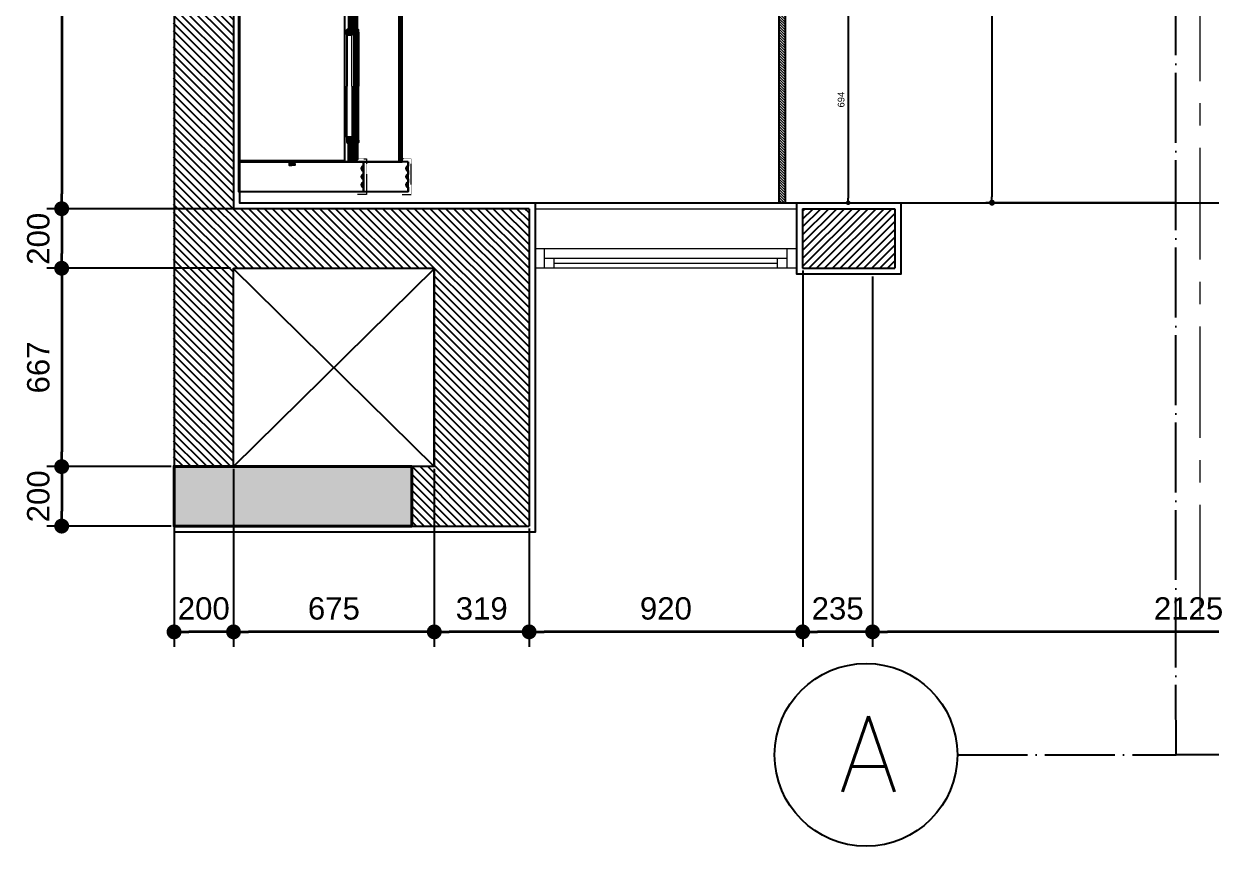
# Model space of a CAD drawing. Header units: inches. Extents: x 274057 to 444617, y 485849 to 635630.
# Drawn here: x 349679 to 353672, y 528483 to 531249 of the extents above; entities that cross this region are included whole.
import ezdxf

# ---------------------------------------------------------------- set-up
doc = ezdxf.new("R2010")
doc.units = ezdxf.units.IN
doc.header["$MEASUREMENT"] = 0
for name, pattern in [('ACAD_ISO04W100', [30, 24, -3, 0, -3]), ('CENTERX2', [4, 2.5, -0.5, 0.5, -0.5]), ('DASHED2', [0.375, 0.25, -0.125]), ('HIDDEN', [0.375, 0.25, -0.125])]:
    doc.linetypes.add(name, pattern=pattern)
for name, color, linetype in [('CQ centerline', 8, 'Continuous'), ('CQ Grg Gypsum', 41, 'Continuous'), ('CQ PANEL DIMENSION', 1, 'Continuous'), ('CQ Plaster', 1, 'Continuous'), ('CQ Wall plan', 3, 'Continuous'), ('ID-wall paper', 8, 'Continuous'), ('Layer1', 1, 'Continuous'), ('Layer7', 8, 'Continuous'), ('LIGHT', 4, 'Continuous'), ('WALLS LINE', 5, 'DASHED2'), ('WOOD 02', 32, 'Continuous'), ('Wood SECT', 1, 'Continuous'), ('xref 1st floor$0$CQ Wall hatch_CHB', 8, 'Continuous'), ('xref 1st floor_$0$CQ Wall hatch_CHB', 8, 'Continuous')]:
    doc.layers.add(name, color=color, linetype=linetype)
for name, color, linetype, lineweight in [('CQ Gypsum Hatch', 8, 'Continuous', 20), ('CQ plan and elev dimension', 252, 'Continuous', 35), ('CQ section line', 41, 'Continuous', 0), ('Glass', 4, 'Continuous', 0), ('WOOD-HID', 8, 'HIDDEN', 18), ('xref 1st floor$0$XREF-V2-FF_COLS$0$A-COLS', 5, 'Continuous', 40), ('xref 1st floor$0$XREF-V2-FF_COLS$0$A-COLS-PATT', 252, 'Continuous', 20), ('xref 1st floor_$0$A-GLAZ', 134, 'Continuous', 18)]:
    doc.layers.add(name, color=color, linetype=linetype, lineweight=lineweight)
doc.styles.get("Standard").update_dxf_attribs({"font": 'arial.ttf'})
doc.styles.add('STYL-CONCEPT', font='romans.shx')
doc.dimstyles.new('chester 15', dxfattribs={"dimscale": 0.15, "dimtxt": 150, "dimasz": 100, "dimexe": 100, "dimexo": 0, "dimgap": 80, "dimtad": 1, "dimdec": 0, "dimzin": 0, "dimdsep": 46, "dimtxsty": 'Standard', "dimblk": 'DOT', "dimcen": 100, "dimclrd": 1, "dimclre": 1, "dimclrt": 3, "dimadec": 0, "dimazin": 0, "dimtfac": 1, "dimtdec": 0, "dimtofl": 0, "dimtmove": 0, "dimatfit": 3, "dimfxl": 1, "dimtolj": 1, "dimtzin": 0, "dimlwd": -1, "dimarcsym": 0})
doc.dimstyles.new('CQ 20', dxfattribs={"dimscale": 0.2, "dimtxt": 150, "dimasz": 100, "dimexe": 100, "dimexo": 20, "dimgap": 80, "dimtad": 1, "dimdec": 0, "dimzin": 0, "dimdsep": 46, "dimtxsty": 'Standard', "dimblk": 'DOT', "dimcen": 100, "dimclrd": 1, "dimclre": 1, "dimclrt": 3, "dimadec": 0, "dimazin": 0, "dimtfac": 1, "dimtdec": 0, "dimtofl": 0, "dimtmove": 0, "dimatfit": 3, "dimfxl": 1, "dimtolj": 1, "dimtzin": 0, "dimlwd": -1, "dimarcsym": 0})
doc.dimstyles.new('CQ 50', dxfattribs={"dimscale": 0.5, "dimtxt": 150, "dimasz": 100, "dimexe": 100, "dimexo": 20, "dimgap": 80, "dimtad": 1, "dimdec": 0, "dimzin": 0, "dimdsep": 46, "dimtxsty": 'Standard', "dimblk": 'DOT', "dimcen": 100, "dimclrd": 250, "dimclre": 250, "dimclrt": 3, "dimadec": 0, "dimazin": 0, "dimtfac": 1, "dimtdec": 0, "dimtofl": 0, "dimtmove": 0, "dimatfit": 3, "dimfxl": 3, "dimtolj": 1, "dimtzin": 0, "dimlwd": -1, "dimarcsym": 0})
pattern_1 = [(45, (20118.3853, -75328.2434), (-3.535533906, 3.535533906), [])]
pattern_2 = [(45, (20104.3854, -75328.2434), (-3.535533906, 3.535533906), [])]

# ---------------------------------------------------------------- blocks, each defined once
blk = doc.blocks.new('ff-15 wall plan')
at = {"layer": 'xref 1st floor$0$CQ Wall hatch_CHB'}
h = blk.add_hatch(dxfattribs=at)
h.set_pattern_fill('ANSI31', color=8, scale=150, angle=90)
h.set_pattern_definition([(135, (4639.211, -2e-07), (-13.25825215, -13.25825215), [])])
h.paths.add_polyline_path([(478951.3, 549898.7), (478751.3, 549898.7), (478751.3, 548408.7), (478689.7, 548408.7), (478689.7, 548208.7), (478751.3, 548208.7), (478751.3, 546408.7), (478701.3, 546408.7), (478701.3, 546208.7), (478751.3, 546208.7), (478751.3, 542468.7), (478952.7, 542468.7), (478952.7, 543135.7), (479627.7, 543135.7), (479627.7, 542468.7), (479551.3, 542468.7), (479551.3, 542268.7), (479946.3, 542268.7), (479946.3, 543336), (478951.3, 543336)])
at = {"layer": 'xref 1st floor$0$XREF-V2-FF_COLS$0$A-COLS-PATT'}
blk.add_hatch(color=256, dxfattribs=at).paths.add_polyline_path([(479552.7, 542268.7), (479552.7, 542468.7), (478752.7, 542468.7), (478752.7, 542268.7)])
at = {"layer": 'xref 1st floor_$0$CQ Wall hatch_CHB'}
h = blk.add_hatch(dxfattribs=at)
h.set_pattern_fill('ANSI31,_O', color=8, scale=150)
h.set_pattern_definition([(45, (458002.683, 515592.913), (-13.258252, 13.258252), [])])
h.paths.add_polyline_path([(483536.3, 543336), (483536.3, 543336), (483226.3, 543336), (483226.3, 543136), (483536.3, 543136)])
h.paths.add_polyline_path([(481176.3, 543336), (481176.3, 543136), (480866.3, 543136), (480866.3, 543136), (480866.3, 543201), (480866.3, 543201), (480866.3, 543336)])
at = {"layer": 'CQ centerline', "linetype": 'CENTERX2', "lineweight": 0, "ltscale": 150}
blk.add_line((482202.7, 541965.3, 0), (482202.7, 550951.8, 0), dxfattribs=at)
at = {"layer": 'CQ Plaster'}
for points in [[(479652.7, 549898.7), (479652.7, 549879.1), (478972.7, 549879.1), (478972.7, 543356), (479966.7, 543356), (479966.7, 542248.7), (478752.7, 542248.7)], [(480846.3, 543336), (480846.3, 543356), (481196.3, 543356), (481196.3, 543116), (480846.3, 543116), (480846.3, 543336)]]:
    blk.add_lwpolyline(points, dxfattribs=at)
at = {"layer": 'CQ Wall plan'}
for p, q in [((478952.7, 549898.7), (478952.7, 543336)), ((478752.7, 546208.7), (478752.7, 542468.7)), ((479946.7, 543336), (478952.7, 543336, 0)), ((479946.7, 543336, 0), (479946.7, 542268.7)), ((480866.3, 543336), (480866.3, 543136)), ((480866.3, 543336), (481176.3, 543336)), ((481176.3, 543336), (481176.3, 543136)), ((478952.7, 542468.7), (478952.7, 543133.7)), ((479627.7, 542468.7), (479627.7, 543133.7)), ((480866.3, 543136), (481176.3, 543136)), ((479552.7, 542268.7), (479946.7, 542268.7))]:
    blk.add_line(p, q, dxfattribs=at)
at = {"layer": 'CQ Wall plan', "elevation": 0}
blk.add_lwpolyline([(478952.7, 543135.7), (479627.7, 543135.7), (479627.7, 542468.7), (478952.7, 542468.7)], close=True, dxfattribs=at)
at = {"layer": 'xref 1st floor$0$XREF-V2-FF_COLS$0$A-COLS'}
blk.add_lwpolyline([(479552.7, 542268.7), (479552.7, 542468.7), (478752.7, 542468.7), (478752.7, 542268.7)], close=True, dxfattribs=at)
blk.add_lwpolyline([(479552.7, 542268.7), (479552.7, 542468.7), (478752.7, 542468.7), (478752.7, 542268.7)], close=True, dxfattribs=at)
at = {"layer": 'xref 1st floor_$0$A-GLAZ'}
for p, q in [((479966.7, 543336, 0), (480846.3, 543336, 0)), ((480846.3, 543201), (479966.7, 543201)), ((479997.8, 543136), (479997.8, 543201)), ((480813.8, 543136), (480813.8, 543201)), ((480813.8, 543168.5), (479997.8, 543168.5)), ((480030.3, 543136), (480030.3, 543168.5)), ((480781.3, 543152.2), (480030.3, 543152.2)), ((480781.3, 543136), (480781.3, 543168.5)), ((480846.3, 543136), (479966.7, 543136))]:
    blk.add_line(p, q, dxfattribs=at)
at = {"layer": 'xref 1st floor_$0$CQ Wall hatch_CHB', "color": 8}
for p, q in [((478952.7, 543133.7, 0), (479627.7, 542468.7, 0)), ((479627.7, 543133.7, 0), (478952.7, 542468.7, 0))]:
    blk.add_line(p, q, dxfattribs=at)
blk = doc.blocks.new('gf-14 section line plan')
at = {"layer": 'Layer1', "linetype": 'ACAD_ISO04W100', "ltscale": 10}
for p, q in [((511509.1, -39547.7, 0), (511506.7, -30188, 0)), ((510759.1, -39547.7, 0), (511509.1, -39547.7, 0)), ((512259.1, -39547.7, 0), (511509.1, -39547.7, 0))]:
    blk.add_line(p, q, dxfattribs=at)
at = {"layer": 'Layer1'}
blk.add_circle((510445.5, -39547.7, 0), 313.6, dxfattribs=at)
at = {"layer": 'Layer1', "insert": (510354.1, -39415.3, 0), "char_height": 259.1, "attachment_point": 1, "style": 'STYL-CONCEPT'}
blk.add_mtext_dynamic_manual_height_columns('A', width=200.816, gutter_width=150, heights=[0], dxfattribs=at)
blk = doc.blocks.new('_Dot')
at = {"color": 0, "linetype": 'ByBlock', "lineweight": -2}
blk.add_line((-0.5, 0), (-1, 0), dxfattribs=at)
at = {"color": 0, "linetype": 'ByBlock', "const_width": 0.5}
blk.add_lwpolyline([(-0.25, 0, 1), (0.25, 0, 1)], format="xyb", close=True, dxfattribs=at)
blk = doc.blocks.new('*D112')
at = {"layer": 'CQ plan and elev dimension', "color": 250, "lineweight": -2, "transparency": 16777216}
for p, q in [((350374.7, 537189.2), (349756.9, 537189.2)), ((351368.7, 530626.5), (349756.9, 530626.5))]:
    blk.add_line(p, q, dxfattribs=at)
at = {"layer": 'CQ plan and elev dimension', "color": 250, "transparency": 16777216}
blk.add_line((349806.9, 537139.2), (349806.9, 530676.5), dxfattribs=at)
at = {"layer": 'Defpoints', "color": 0, "transparency": 16777216}
for p in [(350384.7, 537189.2), (349806.9, 530626.5), (351378.7, 530626.5, 0)]:
    blk.add_point(p, dxfattribs=at)
at = {"layer": 'CQ plan and elev dimension', "color": 250, "transparency": 16777216, "xscale": 50, "yscale": 50, "zscale": 50}
for p, rotation in [((349806.9, 537189.2), 90), ((349806.9, 530626.5), 270)]:
    blk.add_blockref('_Dot', p, dxfattribs=dict(at, rotation=rotation))
at = {"layer": 'CQ plan and elev dimension', "color": 3, "transparency": 16777216, "insert": (349728.6, 533907.9), "char_height": 75, "attachment_point": 5, "rotation": 90}
blk.add_mtext('\\A1;6563', dxfattribs=at)
blk = doc.blocks.new('*D113')
at = {"layer": 'CQ plan and elev dimension', "color": 250, "lineweight": -2, "transparency": 16777216}
for p, q in [((351368.7, 530626.5), (349756.9, 530626.5)), ((350374.7, 530426.2), (349756.9, 530426.2))]:
    blk.add_line(p, q, dxfattribs=at)
at = {"layer": 'CQ plan and elev dimension', "color": 250, "transparency": 16777216}
blk.add_line((349806.9, 530576.5), (349806.9, 530476.2), dxfattribs=at)
at = {"layer": 'Defpoints', "color": 0, "transparency": 16777216}
for p in [(351378.7, 530626.5, 0), (349806.9, 530426.2), (350384.7, 530426.2)]:
    blk.add_point(p, dxfattribs=at)
at = {"layer": 'CQ plan and elev dimension', "color": 250, "transparency": 16777216, "xscale": 50, "yscale": 50, "zscale": 50}
for p, rotation in [((349806.9, 530626.5), 90), ((349806.9, 530426.2), 270)]:
    blk.add_blockref('_Dot', p, dxfattribs=dict(at, rotation=rotation))
at = {"layer": 'CQ plan and elev dimension', "color": 3, "transparency": 16777216, "insert": (349728.6, 530525.4), "char_height": 75, "attachment_point": 5, "rotation": 90}
blk.add_mtext('\\A1;200', dxfattribs=at)
blk = doc.blocks.new('*D108')
at = {"layer": 'CQ plan and elev dimension', "color": 250, "lineweight": -2, "transparency": 16777216}
for p, q in [((350374.7, 530426.2), (349756.9, 530426.2)), ((350174.7, 529759.2), (349756.9, 529759.2))]:
    blk.add_line(p, q, dxfattribs=at)
at = {"layer": 'CQ plan and elev dimension', "color": 250, "transparency": 16777216}
blk.add_line((349806.9, 530376.2), (349806.9, 529809.2), dxfattribs=at)
at = {"layer": 'Defpoints', "color": 0, "transparency": 16777216}
for p in [(350384.7, 530426.2), (349806.9, 529759.2), (350184.7, 529759.2)]:
    blk.add_point(p, dxfattribs=at)
at = {"layer": 'CQ plan and elev dimension', "color": 250, "transparency": 16777216, "xscale": 50, "yscale": 50, "zscale": 50}
for p, rotation in [((349806.9, 530426.2), 90), ((349806.9, 529759.2), 270)]:
    blk.add_blockref('_Dot', p, dxfattribs=dict(at, rotation=rotation))
at = {"layer": 'CQ plan and elev dimension', "color": 3, "transparency": 16777216, "insert": (349728.6, 530092.7), "char_height": 75, "attachment_point": 5, "rotation": 90}
blk.add_mtext('\\A1;667', dxfattribs=at)
blk = doc.blocks.new('*D114')
at = {"layer": 'CQ plan and elev dimension', "color": 250, "lineweight": -2, "transparency": 16777216}
for p, q in [((350174.7, 529759.2), (349756.9, 529759.2)), ((350174.7, 529559.2), (349756.9, 529559.2))]:
    blk.add_line(p, q, dxfattribs=at)
at = {"layer": 'CQ plan and elev dimension', "color": 250, "transparency": 16777216}
blk.add_line((349806.9, 529709.2), (349806.9, 529609.2), dxfattribs=at)
at = {"layer": 'Defpoints', "color": 0, "transparency": 16777216}
for p in [(350184.7, 529759.2), (349806.9, 529559.2), (350184.7, 529559.2)]:
    blk.add_point(p, dxfattribs=at)
at = {"layer": 'CQ plan and elev dimension', "color": 250, "transparency": 16777216, "xscale": 50, "yscale": 50, "zscale": 50}
for p, rotation in [((349806.9, 529759.2), 90), ((349806.9, 529559.2), 270)]:
    blk.add_blockref('_Dot', p, dxfattribs=dict(at, rotation=rotation))
at = {"layer": 'CQ plan and elev dimension', "color": 3, "transparency": 16777216, "insert": (349728.6, 529659.2), "char_height": 75, "attachment_point": 5, "rotation": 90}
blk.add_mtext('\\A1;200', dxfattribs=at)
blk = doc.blocks.new('ff15 section ceiling A and B')
at = {"layer": 'CQ Gypsum Hatch'}
h = blk.add_hatch(dxfattribs=at)
h.set_pattern_fill('ANSI31', color=256, scale=50, angle=180, style=0)
h.set_pattern_definition([(225, (863766.5914, 132415.6944), (4.41941738, -4.41941738), [])])
edge = h.paths.add_edge_path()
edge.add_line((332065.7, 531551.5), (332065.7, 532245.4))
edge.add_line((332065.7, 532245.4), (332045.7, 532245.4))
edge.add_line((332045.7, 532245.4), (332045.7, 531565))
edge.add_line((332045.7, 531565), (331890.8, 531439.3))
edge.add_line((331890.8, 531439.3), (331890.8, 531413.4))
edge.add_line((331890.8, 531413.4), (331899.5, 531413.4))
edge.add_line((331899.5, 531413.4), (331899.5, 531419.3))
edge.add_arc((331902.2, 531419.3), 2.73, 89.7521, 180, ccw=False)
edge.add_line((331902.3, 531422), (331944.8, 531422))
edge.add_line((331944.8, 531422), (331944.8, 531460.8))
edge.add_arc((331946.5, 531502.7), 42, 267.6474, 325.6082)
edge.add_line((331981.1, 531479), (331989.8, 531479))
edge.add_line((331989.8, 531479), (331989.8, 531491))
edge.add_line((331989.8, 531491), (332026, 531491))
edge.add_line((332026, 531491), (332026, 531512.9))
edge.add_line((332026, 531512.9), (332032.7, 531512.9))
edge.add_arc((332051.4, 531514.2), 18.7, 112.0673, 183.7551, ccw=False)
edge.add_arc((332038.9, 531550.9), 20.1, 285.7141, 361.5976)
edge.add_line((332059, 531551.5), (332065.7, 531551.5))
edge.add_line((332065.7, 531551.5), (332065.7, 531560.3))
at = {"layer": 'CQ Grg Gypsum', "elevation": 0}
blk.add_lwpolyline([(332065.7, 531551.5), (332065.7, 532245.4), (332045.7, 532245.4), (332045.7, 531565), (331890.8, 531439.3), (331890.8, 531413.4), (331899.5, 531413.4), (331899.5, 531419.3, -0.415481), (331902.3, 531422), (331944.8, 531422), (331944.8, 531460.8, 0.258435), (331981.1, 531479), (331989.8, 531479), (331989.8, 531491), (332026, 531491), (332026, 531512.9), (332032.7, 531512.9, -0.323414), (332044.4, 531531.5, 0.343759), (332059, 531551.5), (332065.7, 531551.5), (332065.7, 531560.3)], format="xyb", dxfattribs=at)
blk = doc.blocks.new('*D171')
at = {"layer": 'CQ PANEL DIMENSION', "color": 1, "lineweight": -2, "transparency": 16777216}
for p, q in [((353630.7, 533908.1), (352914.8, 533908.1)), ((353549.2, 530646.8), (352914.8, 530646.8))]:
    blk.add_line(p, q, dxfattribs=at)
at = {"layer": 'CQ PANEL DIMENSION', "color": 1, "transparency": 16777216}
blk.add_line((352934.8, 533888.1), (352934.8, 530666.8), dxfattribs=at)
at = {"layer": 'Defpoints', "color": 0, "transparency": 16777216}
for p in [(353634.7, 533908.1, 0), (352934.8, 530646.8), (353553.2, 530646.8, 0)]:
    blk.add_point(p, dxfattribs=at)
at = {"layer": 'CQ PANEL DIMENSION', "color": 1, "transparency": 16777216, "xscale": 20, "yscale": 20, "zscale": 20}
for p, rotation in [((352934.8, 533908.1), 90), ((352934.8, 530646.8), 270)]:
    blk.add_blockref('_Dot', p, dxfattribs=dict(at, rotation=rotation))
at = {"layer": 'CQ PANEL DIMENSION', "color": 3, "transparency": 16777216, "insert": (352903.5, 532277.4), "char_height": 30, "attachment_point": 5, "rotation": 90}
blk.add_mtext('\\A1;3261', dxfattribs=at)
blk = doc.blocks.new('*D318')
at = {"layer": 'CQ plan and elev dimension', "color": 250, "lineweight": -2, "transparency": 16777216}
for p, q in [((354658.4, 530416.5), (354658.4, 529153.5)), ((352533.4, 530398.5), (352533.4, 529153.5))]:
    blk.add_line(p, q, dxfattribs=at)
at = {"layer": 'CQ plan and elev dimension', "color": 250, "transparency": 16777216}
blk.add_line((354608.4, 529203.5), (352583.4, 529203.5), dxfattribs=at)
at = {"layer": 'Defpoints', "color": 0, "transparency": 16777216}
for p in [(352533.4, 530408.5, 0), (354658.4, 530426.5), (352533.4, 529203.5)]:
    blk.add_point(p, dxfattribs=at)
at = {"layer": 'CQ plan and elev dimension', "color": 250, "transparency": 16777216, "xscale": 50, "yscale": 50, "zscale": 50, "rotation": 180}
blk.add_blockref('_Dot', (352533.4, 529203.5), dxfattribs=at)
at = {"layer": 'CQ plan and elev dimension', "color": 250, "transparency": 16777216, "xscale": 50, "yscale": 50, "zscale": 50}
blk.add_blockref('_Dot', (354658.4, 529203.5), dxfattribs=at)
at = {"layer": 'CQ plan and elev dimension', "color": 3, "transparency": 16777216, "insert": (353595.9, 529281.8), "char_height": 75, "attachment_point": 5}
blk.add_mtext('\\A1;2125', dxfattribs=at)
blk = doc.blocks.new('*D319')
at = {"layer": 'CQ plan and elev dimension', "color": 250, "lineweight": -2, "transparency": 16777216}
for p, q in [((352298.4, 530418.5), (352298.4, 529153.5)), ((352533.4, 530398.5), (352533.4, 529153.5))]:
    blk.add_line(p, q, dxfattribs=at)
at = {"layer": 'CQ plan and elev dimension', "color": 250, "transparency": 16777216}
blk.add_line((352483.4, 529203.5), (352348.4, 529203.5), dxfattribs=at)
at = {"layer": 'Defpoints', "color": 0, "transparency": 16777216}
for p in [(352298.4, 530428.5, 0), (352533.4, 530408.5, 0), (352298.4, 529203.5)]:
    blk.add_point(p, dxfattribs=at)
at = {"layer": 'CQ plan and elev dimension', "color": 250, "transparency": 16777216, "xscale": 50, "yscale": 50, "zscale": 50, "rotation": 180}
blk.add_blockref('_Dot', (352298.4, 529203.5), dxfattribs=at)
at = {"layer": 'CQ plan and elev dimension', "color": 250, "transparency": 16777216, "xscale": 50, "yscale": 50, "zscale": 50}
blk.add_blockref('_Dot', (352533.4, 529203.5), dxfattribs=at)
at = {"layer": 'CQ plan and elev dimension', "color": 3, "transparency": 16777216, "insert": (352415.9, 529281.8), "char_height": 75, "attachment_point": 5}
blk.add_mtext('\\A1;235', dxfattribs=at)
blk = doc.blocks.new('*D320')
at = {"layer": 'CQ plan and elev dimension', "color": 250, "lineweight": -2, "transparency": 16777216}
for p, q in [((352298.4, 530418.5), (352298.4, 529153.5)), ((351378.7, 529551.2), (351378.7, 529153.5))]:
    blk.add_line(p, q, dxfattribs=at)
at = {"layer": 'CQ plan and elev dimension', "color": 250, "transparency": 16777216}
blk.add_line((352248.4, 529203.5), (351428.7, 529203.5), dxfattribs=at)
at = {"layer": 'Defpoints', "color": 0, "transparency": 16777216}
for p in [(352298.4, 530428.5, 0), (351378.7, 529561.2, 0), (351378.7, 529203.5)]:
    blk.add_point(p, dxfattribs=at)
at = {"layer": 'CQ plan and elev dimension', "color": 250, "transparency": 16777216, "xscale": 50, "yscale": 50, "zscale": 50, "rotation": 180}
blk.add_blockref('_Dot', (351378.7, 529203.5), dxfattribs=at)
at = {"layer": 'CQ plan and elev dimension', "color": 250, "transparency": 16777216, "xscale": 50, "yscale": 50, "zscale": 50}
blk.add_blockref('_Dot', (352298.4, 529203.5), dxfattribs=at)
at = {"layer": 'CQ plan and elev dimension', "color": 3, "transparency": 16777216, "insert": (351838.5, 529281.8), "char_height": 75, "attachment_point": 5}
blk.add_mtext('\\A1;920', dxfattribs=at)
blk = doc.blocks.new('*D321')
at = {"layer": 'CQ plan and elev dimension', "color": 250, "lineweight": -2, "transparency": 16777216}
for p, q in [((351059.7, 529751.2), (351059.7, 529153.5)), ((351378.7, 529551.2), (351378.7, 529153.5))]:
    blk.add_line(p, q, dxfattribs=at)
at = {"layer": 'CQ plan and elev dimension', "color": 250, "transparency": 16777216}
blk.add_line((351328.7, 529203.5), (351109.7, 529203.5), dxfattribs=at)
at = {"layer": 'Defpoints', "color": 0, "transparency": 16777216}
for p in [(351059.7, 529761.2), (351378.7, 529561.2, 0), (351059.7, 529203.5)]:
    blk.add_point(p, dxfattribs=at)
at = {"layer": 'CQ plan and elev dimension', "color": 250, "transparency": 16777216, "xscale": 50, "yscale": 50, "zscale": 50, "rotation": 180}
blk.add_blockref('_Dot', (351059.7, 529203.5), dxfattribs=at)
at = {"layer": 'CQ plan and elev dimension', "color": 250, "transparency": 16777216, "xscale": 50, "yscale": 50, "zscale": 50}
blk.add_blockref('_Dot', (351378.7, 529203.5), dxfattribs=at)
at = {"layer": 'CQ plan and elev dimension', "color": 3, "transparency": 16777216, "insert": (351219.2, 529281.8), "char_height": 75, "attachment_point": 5}
blk.add_mtext('\\A1;319', dxfattribs=at)
blk = doc.blocks.new('*D322')
at = {"layer": 'CQ plan and elev dimension', "color": 250, "lineweight": -2, "transparency": 16777216}
for p, q in [((350384.7, 529751.2), (350384.7, 529153.5)), ((351059.7, 529751.2), (351059.7, 529153.5))]:
    blk.add_line(p, q, dxfattribs=at)
at = {"layer": 'CQ plan and elev dimension', "color": 250, "transparency": 16777216}
blk.add_line((351009.7, 529203.5), (350434.7, 529203.5), dxfattribs=at)
at = {"layer": 'Defpoints', "color": 0, "transparency": 16777216}
for p in [(350384.7, 529761.2), (351059.7, 529761.2), (350384.7, 529203.5)]:
    blk.add_point(p, dxfattribs=at)
at = {"layer": 'CQ plan and elev dimension', "color": 250, "transparency": 16777216, "xscale": 50, "yscale": 50, "zscale": 50, "rotation": 180}
blk.add_blockref('_Dot', (350384.7, 529203.5), dxfattribs=at)
at = {"layer": 'CQ plan and elev dimension', "color": 250, "transparency": 16777216, "xscale": 50, "yscale": 50, "zscale": 50}
blk.add_blockref('_Dot', (351059.7, 529203.5), dxfattribs=at)
at = {"layer": 'CQ plan and elev dimension', "color": 3, "transparency": 16777216, "insert": (350722.2, 529281.8), "char_height": 75, "attachment_point": 5}
blk.add_mtext('\\A1;675', dxfattribs=at)
blk = doc.blocks.new('*D323')
at = {"layer": 'CQ plan and elev dimension', "color": 250, "lineweight": -2, "transparency": 16777216}
for p, q in [((350184.7, 529751.2), (350184.7, 529153.5)), ((350384.7, 529751.2), (350384.7, 529153.5))]:
    blk.add_line(p, q, dxfattribs=at)
at = {"layer": 'CQ plan and elev dimension', "color": 250, "transparency": 16777216}
blk.add_line((350334.7, 529203.5), (350234.7, 529203.5), dxfattribs=at)
at = {"layer": 'Defpoints', "color": 0, "transparency": 16777216}
for p in [(350184.7, 529761.2), (350384.7, 529761.2), (350184.7, 529203.5)]:
    blk.add_point(p, dxfattribs=at)
at = {"layer": 'CQ plan and elev dimension', "color": 250, "transparency": 16777216, "xscale": 50, "yscale": 50, "zscale": 50, "rotation": 180}
blk.add_blockref('_Dot', (350184.7, 529203.5), dxfattribs=at)
at = {"layer": 'CQ plan and elev dimension', "color": 250, "transparency": 16777216, "xscale": 50, "yscale": 50, "zscale": 50}
blk.add_blockref('_Dot', (350384.7, 529203.5), dxfattribs=at)
at = {"layer": 'CQ plan and elev dimension', "color": 3, "transparency": 16777216, "insert": (350284.7, 529281.8), "char_height": 75, "attachment_point": 5}
blk.add_mtext('\\A1;200', dxfattribs=at)
blk = doc.blocks.new('cabinet 80 framed glass door')
at = {"layer": 'Layer7'}
h = blk.add_hatch(dxfattribs=at)
h.set_pattern_fill('ANSI31', color=256, scale=40)
h.set_pattern_definition(pattern_1)
h.paths.add_polyline_path([(352338.8, 505867.2), (352338.8, 505864.2), (352346.8, 505864.2), (352346.8, 505868.2, 0.414214), (352350.8, 505872.2), (352353.8, 505872.2, -0.414214), (352356.8, 505875.2), (352356.8, 505880.7), (352346.8, 505880.7), (352346.8, 505886.7), (352346.8, 505897.2), (352336.8, 505897.2), (352276.8, 505897.2), (352276.8, 505871.2, -0.397359), (352280.8, 505867.2)])
h = blk.add_hatch(dxfattribs=at)
h.set_pattern_fill('ANSI31', color=256, scale=40)
h.set_pattern_definition(pattern_2)
h.paths.add_polyline_path([(352346.8, 505903.2), (352339.8, 505903.2, 0.414214), (352336.8, 505900.2), (352336.8, 505897.2), (352346.8, 505897.2), (352346.8, 505886.7), (352356.8, 505886.7), (352356.8, 505897.2), (352356.8, 505900.2, 0.414214), (352353.8, 505903.2)])
h = blk.add_hatch(dxfattribs=at)
h.set_pattern_fill('ANSI31', color=256, scale=40)
h.set_pattern_definition(pattern_2)
h.paths.add_polyline_path([(352702.5, 505903.2, 0.414214), (352699.5, 505900.2), (352699.5, 505897.2), (352699.5, 505886.7), (352709.5, 505886.7), (352709.5, 505897.2), (352719.5, 505897.2), (352719.5, 505900.2, 0.414214), (352716.5, 505903.2), (352709.5, 505903.2)])
h = blk.add_hatch(dxfattribs=at)
h.set_pattern_fill('ANSI31', color=256, scale=40)
h.set_pattern_definition(pattern_1)
h.paths.add_polyline_path([(352775.5, 505867.2, -0.397359), (352779.5, 505871.2), (352779.5, 505897.2), (352709.5, 505897.2), (352709.5, 505886.7), (352709.5, 505880.7), (352699.5, 505880.7), (352699.5, 505875.2, -0.414214), (352702.5, 505872.2), (352705.5, 505872.2, 0.414214), (352709.5, 505868.2), (352709.5, 505864.2), (352717.5, 505864.2), (352717.5, 505867.2)])
at = {"color": 8, "elevation": 0.1}
for points in [[(352356.8, 505903), (352528.1, 505903)], [(352699.5, 505903), (352528.1, 505903)], [(352346.8, 505868.2), (352528.1, 505868.2)], [(352346.8, 505864.2), (352528.1, 505864.2)], [(352353.8, 505872.2), (352528.1, 505872.2)], [(352356.8, 505875.2), (352528.1, 505875.2)], [(352699.5, 505875.2), (352528.1, 505875.2)], [(352702.5, 505872.2), (352528.1, 505872.2)], [(352709.5, 505868.2), (352528.1, 505868.2)], [(352709.5, 505864.2), (352528.1, 505864.2)]]:
    blk.add_lwpolyline(points, dxfattribs=at)
at = {"layer": 'Glass', "color": 4, "elevation": 0.1}
for points in [[(352528.1, 505886.7), (352349.4, 505886.7), (352349.4, 505880.7), (352528.1, 505880.7)], [(352528.1, 505886.7), (352706.8, 505886.7), (352706.8, 505880.7), (352528.1, 505880.7)]]:
    blk.add_lwpolyline(points, dxfattribs=at)
at = {"layer": 'Wood SECT', "elevation": 0.1}
for points in [[(352356.8, 505880.7), (352356.8, 505875.2, 0.414214), (352353.8, 505872.2), (352350.8, 505872.2, -0.414214), (352346.8, 505868.2), (352346.8, 505864.2), (352338.8, 505864.2), (352338.8, 505867.2), (352280.8, 505867.2, 0.397359), (352276.8, 505871.2), (352276.8, 505897.2), (352346.8, 505897.2), (352346.8, 505886.7), (352346.8, 505886.7), (352346.8, 505880.7)], [(352699.5, 505880.7), (352699.5, 505875.2, -0.414214), (352702.5, 505872.2), (352705.5, 505872.2, 0.414214), (352709.5, 505868.2), (352709.5, 505864.2), (352717.5, 505864.2), (352717.5, 505867.2), (352775.5, 505867.2, -0.397359), (352779.5, 505871.2), (352779.5, 505897.2), (352709.5, 505897.2), (352709.5, 505886.7), (352709.5, 505886.7), (352709.5, 505880.7)]]:
    blk.add_lwpolyline(points, format="xyb", close=True, dxfattribs=at)
for points in [[(352346.8, 505886.7), (352356.8, 505886.7), (352356.8, 505897.2), (352356.8, 505900.2, 0.414214), (352353.8, 505903.2), (352346.8, 505903.2), (352339.8, 505903.2, 0.414214), (352336.8, 505900.2), (352336.8, 505897.2), (352346.8, 505897.2), (352346.8, 505886.7), (352356.8, 505886.7)], [(352709.5, 505886.7), (352699.5, 505886.7), (352699.5, 505897.2), (352699.5, 505900.2, -0.414214), (352702.5, 505903.2), (352709.5, 505903.2), (352716.5, 505903.2, -0.414214), (352719.5, 505900.2), (352719.5, 505897.2), (352709.5, 505897.2), (352709.5, 505886.7), (352699.5, 505886.7)]]:
    blk.add_lwpolyline(points, format="xyb", dxfattribs=at)
blk = doc.blocks.new('Hera-LED-IN Stick FR')
at = {"layer": 'LIGHT'}
for points in [[(279110.6, -180998.9), (279110.6, -180998), (279110.4, -180998), (279110.4, -180997), (279110.6, -180997), (279110.6, -180994.5, -0.409431), (279111.3, -180993.8), (279120.3, -180993.8)], [(279129.9, -180998.9), (279129.9, -180998), (279130.1, -180998), (279130.1, -180997), (279129.9, -180997), (279129.9, -180994.5, 0.409431), (279129.2, -180993.8), (279120.3, -180993.8)], [(279110.5, -181005.7), (279110.5, -180999.9, -0.315372), (279112.3, -180997.3), (279116.6, -180997.3), (279116.6, -180999.6, 0.430061), (279117.2, -181000.2), (279121.7, -181000.2, 1), (279121.7, -180998.7), (279119.1, -180998.7, -0.431722), (279118.6, -180998.2), (279118.6, -180997.3), (279128, -180997.3), (279128.3, -180997.3, -0.315372), (279130.1, -180999.9), (279130.1, -181005.7)], [(279111.8, -180997.5), (279111.8, -180995.8), (279111.4, -180995.8), (279111.4, -180995.4, -0.418441), (279111.8, -180995), (279116, -180994.9), (279116, -180996.1, 1), (279116.7, -180996.1), (279116.7, -180994.9), (279120.3, -180994.9)], [(279128.8, -180997.5), (279128.8, -180995.8), (279129.1, -180995.8), (279129.1, -180995.4, 0.418441), (279128.7, -180995), (279124.6, -180994.9), (279124.6, -180996.1, -1), (279123.8, -180996.1), (279123.8, -180994.9), (279120.3, -180994.9)]]:
    blk.add_lwpolyline(points, format="xyb", dxfattribs=at)
blk.add_lwpolyline([(279111.9, -181006.8), (279128.7, -181006.8), (279132.3, -181006.5), (279132.3, -181005.7), (279108.3, -181005.7), (279108.3, -181006.5), (279111.9, -181006.8)], close=True, dxfattribs=at)
for centre in [(279112.7, -181002.6), (279127.8, -181002.6)]:
    blk.add_circle(centre, 0.999, dxfattribs=at)
blk = doc.blocks.new('FF-15 Cabinet plan B rev')
at = {"layer": 'WOOD 02'}
for p, q in [((388365.6, 530784.5, 0), (388365.6, 531798.9, 0)), ((388368.6, 530784.5, 0), (388368.6, 531798.9, 0)), ((388371.6, 530784.5, 0), (388371.6, 531798.9, 0))]:
    blk.add_line(p, q, dxfattribs=at)
at = {"layer": 'WOOD 02', "elevation": 0}
for points in [[(388911.6, 531798.9), (388911.6, 530784.5), (388361.6, 530784.5), (388361.6, 531798.9)], [(388908.6, 531795.9), (388555.8, 531795.9), (388555.8, 530787.5), (388908.6, 530787.5)], [(388341.6, 530784.5), (388491.6, 530784.5), (388491.6, 530684.5), (388341.6, 530684.5)], [(388491.6, 530784.5), (388911.6, 530784.5), (388911.6, 530684.5), (388491.6, 530684.5)]]:
    blk.add_lwpolyline(points, close=True, dxfattribs=at)
at = {"layer": 'Wood SECT', "elevation": 0}
for points in [[(388341.6, 530784.5), (388341.6, 530769.5, -1), (388341.6, 530754.5), (388341.6, 530742, -1), (388341.6, 530727), (388341.6, 530714.5, -1), (388341.6, 530699.5), (388341.6, 530684.5)], [(388491.6, 530784.5), (388491.6, 530769.5, -1), (388491.6, 530754.5), (388491.6, 530742, -1), (388491.6, 530727), (388491.6, 530714.5, -1), (388491.6, 530699.5), (388491.6, 530684.5)]]:
    blk.add_lwpolyline(points, format="xyb", dxfattribs=at)
at = {"layer": 'WOOD-HID', "elevation": 0}
for points in [[(388361.6, 530674.5), (388331.6, 530674.5), (388331.6, 530794.5), (388361.6, 530794.5)], [(388511.6, 530794.5), (388481.6, 530794.5), (388481.6, 530674.5), (388511.6, 530674.5)]]:
    blk.add_lwpolyline(points, dxfattribs=at)
at = {"layer": 'CQ Grg Gypsum', "rotation": 270}
blk.add_blockref('cabinet 80 framed glass door', (-117355.4, 883567, -0.1), dxfattribs=at)
at = {"layer": 'WALLS LINE', "color": 1, "rotation": 180}
blk.add_blockref('Hera-LED-IN Stick FR', (667852.5, 349778.8, 0), dxfattribs=at)
blk = doc.blocks.new('*D880')
at = {"layer": 'CQ Grg Gypsum', "color": 1, "lineweight": -2, "transparency": 16777216}
for p, q in [((352239.4, 531340.1), (352466.3, 531340.1)), ((352239.4, 530646.5), (352466.3, 530646.5))]:
    blk.add_line(p, q, dxfattribs=at)
at = {"layer": 'CQ Grg Gypsum', "color": 1, "transparency": 16777216}
blk.add_line((352451.3, 531325.1), (352451.3, 530661.5), dxfattribs=at)
at = {"layer": 'Defpoints', "color": 0, "transparency": 16777216}
for p in [(352239.4, 531340.1), (352239.4, 530646.5), (352451.3, 530646.5)]:
    blk.add_point(p, dxfattribs=at)
at = {"layer": 'CQ Grg Gypsum', "color": 1, "transparency": 16777216, "xscale": 15, "yscale": 15, "zscale": 15}
for p, rotation in [((352451.3, 531340.1), 90), ((352451.3, 530646.5), 270)]:
    blk.add_blockref('_Dot', p, dxfattribs=dict(at, rotation=rotation))
at = {"layer": 'CQ Grg Gypsum', "color": 3, "transparency": 16777216, "insert": (352427.8, 530993.3), "char_height": 22.5, "attachment_point": 5, "rotation": 90}
blk.add_mtext('\\A1;694', dxfattribs=at)

msp = doc.modelspace()

# ---------------------------------------------------------------- linework, layer by layer
at = {"layer": 'CQ Grg Gypsum'}
msp.add_lwpolyline([(356864.7, 537169.7), (350404.7, 537169.7), (350404.7, 530646.5), (356864.7, 530646.5)], close=True, dxfattribs=at)

# ---------------------------------------------------------------- block references
at = {"layer": 'CQ Grg Gypsum', "xscale": -1}
msp.add_blockref('FF-15 Cabinet plan B rev', (739313.4, 0, 0), dxfattribs=at)
at = {"layer": 'CQ section line', "xscale": 0.9800000000000004, "yscale": 0.9800000000000004, "zscale": 0.9800000000000004}
msp.add_blockref('gf-14 section line plan', (-147725.2, 567546.6, 0), dxfattribs=at)
at = {"layer": 'ID-wall paper'}
msp.add_blockref('ff-15 wall plan', (-128568, -12709.4, 0), dxfattribs=at)
at = {"layer": 'ID-wall paper', "xscale": -1, "rotation": 180}
msp.add_blockref('ff15 section ceiling A and B', (20173.7, 1062891.9, 0), dxfattribs=at)

# ---------------------------------------------------------------- dimensions: what is measured, and where the dimension line sits
at = {"layer": 'CQ Grg Gypsum'}
dim = msp.add_linear_dim(base=(352451.3, 530646.5), p1=(352239.4, 531340.1), p2=(352239.4, 530646.5), angle=90, dimstyle='chester 15', override={"dimtmove": 1}, dxfattribs=at)
dim.commit()
dim.dimension.update_dxf_attribs({"geometry": '*D880', "text_midpoint": (352427.8, 530993.3)})
at = {"layer": 'CQ PANEL DIMENSION'}
dim = msp.add_linear_dim(base=(352934.8, 530646.8), p1=(353634.7, 533908.1, 0), p2=(353553.2, 530646.8, 0), angle=90, dimstyle='CQ 20', override={"dimtmove": 1}, dxfattribs=at)
dim.commit()
dim.dimension.update_dxf_attribs({"geometry": '*D171', "text_midpoint": (352903.5, 532277.4)})
at = {"layer": 'CQ plan and elev dimension'}
for base, p1, p2, picture, middle in [((349806.9, 530626.5), (350384.7, 537189.2), (351378.7, 530626.5, 0), '*D112', (349728.6, 533907.9)), ((349806.9, 529759.2), (350384.7, 530426.2), (350184.7, 529759.2), '*D108', (349728.6, 530092.7))]:
    dim = msp.add_linear_dim(base=base, p1=p1, p2=p2, angle=90, dimstyle='CQ 50', override={"dimtmove": 1}, dxfattribs=at)
    dim.commit()
    dim.dimension.update_dxf_attribs({"geometry": picture, "text_midpoint": middle})
for base, p1, p2, picture, middle in [((349806.9, 530426.2), (351378.7, 530626.5, 0), (350384.7, 530426.2), '*D113', (349806.9, 530525.4)), ((349806.9, 529559.2), (350184.7, 529759.2), (350184.7, 529559.2), '*D114', (349806.9, 529659.2))]:
    dim = msp.add_linear_dim(base=base, p1=p1, p2=p2, angle=90, dimstyle='CQ 50', override={"dimtmove": 1}, dxfattribs=at)
    dim.commit()
    dim.dimension.update_dxf_attribs({"geometry": picture, "text_midpoint": middle, "dimtype": 160})
for base, p1, p2, picture, middle in [((351378.7, 529203.5), (352298.4, 530428.5, 0), (351378.7, 529561.2, 0), '*D320', (351838.5, 529281.8)), ((352533.4, 529203.5, 0), (354658.4, 530426.5, 0), (352533.4, 530408.5, 0), '*D318', (353595.9, 529281.8, 0)), ((350384.7, 529203.5), (351059.7, 529761.2), (350384.7, 529761.2), '*D322', (350722.2, 529281.8)), ((351059.7, 529203.5), (351378.7, 529561.2, 0), (351059.7, 529761.2), '*D321', (351219.2, 529281.8))]:
    dim = msp.add_linear_dim(base=base, p1=p1, p2=p2, dimstyle='CQ 50', override={"dimtmove": 1}, dxfattribs=at)
    dim.commit()
    dim.dimension.update_dxf_attribs({"geometry": picture, "text_midpoint": middle})
for base, p1, p2, picture, middle in [((352298.4, 529203.5), (352533.4, 530408.5, 0), (352298.4, 530428.5, 0), '*D319', (352415.9, 529203.5)), ((350184.7, 529203.5), (350384.7, 529761.2), (350184.7, 529761.2), '*D323', (350284.7, 529203.5))]:
    dim = msp.add_linear_dim(base=base, p1=p1, p2=p2, dimstyle='CQ 50', override={"dimtmove": 1}, dxfattribs=at)
    dim.commit()
    dim.dimension.update_dxf_attribs({"geometry": picture, "text_midpoint": middle, "dimtype": 160})

doc.saveas('drawing.dxf')
